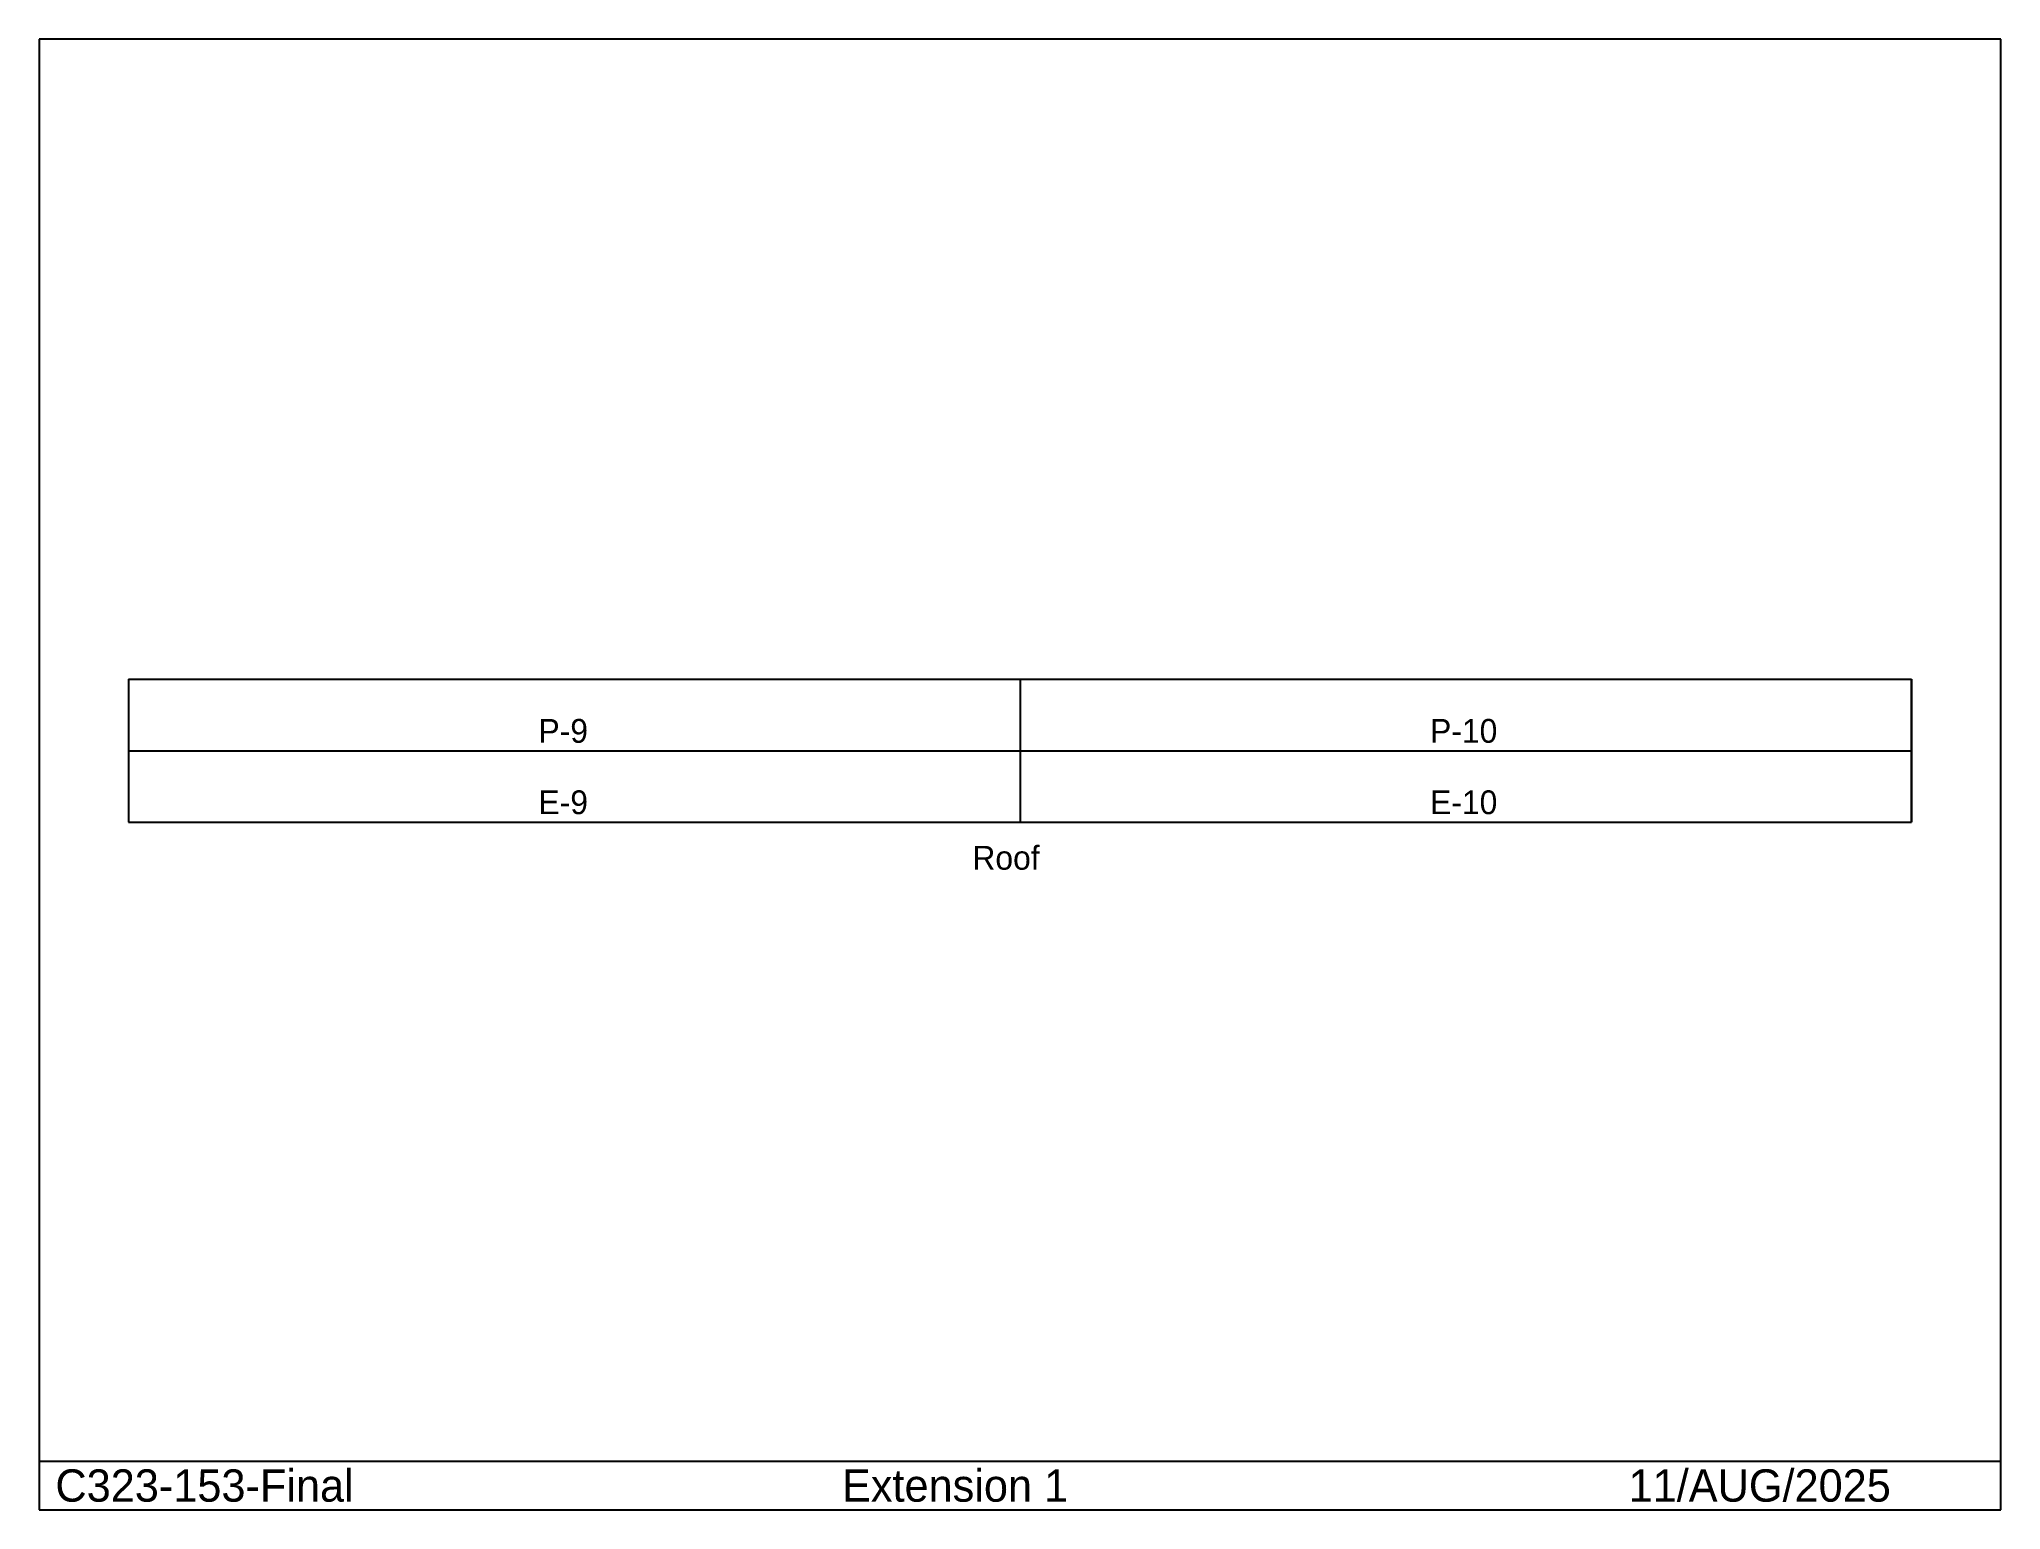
# Model space of a CAD drawing. Extents: x -1124 to 23594, y -10469 to 8069.
import ezdxf

# ---------------------------------------------------------------- set-up
doc = ezdxf.new("R2010")
doc.units = 0
doc.linetypes.add('CONTIN', pattern=[0])
doc.linetypes.add('DASHED', pattern=[0, 0, 0])
doc.layers.get('0').update_dxf_attribs({"linetype": 'CONTIN'})
for name, color, linetype in [('1', 7, 'CONTIN'), ('16', 7, 'CONTIN'), ('2', 7, 'CONTIN'), ('8', 5, 'DASHED')]:
    doc.layers.add(name, color=color, linetype=linetype)

msp = doc.modelspace()

# ---------------------------------------------------------------- linework, layer by layer
for p, q in [((23593.5, 8068.875), (-1123.5, 8068.875)), ((-1123.5, 8068.875), (-1123.5, -10468.876)), ((23593.5, -10468.876), (23593.5, 8068.875)), ((-1123.5, -9857.13), (23593.5, -9857.13)), ((-1123.5, -10468.876), (23593.5, -10468.876))]:
    msp.add_line(p, q)
at = {"layer": '1'}
for p, q in [((0, 0), (0, -1800)), ((11235, 0), (11235, -1800)), ((22470, 0), (22470, -1800))]:
    msp.add_line(p, q, dxfattribs=at)
at = {"layer": '2'}
for p, q in [((0, -900), (11235, -900)), ((11235, -900), (22470, -900)), ((0, -1800), (11235, -1800)), ((11235, -1800), (22470, -1800))]:
    msp.add_line(p, q, dxfattribs=at)
at = {"layer": '8'}
for p, q in [((0, 0), (0, -1800)), ((0, 0), (22470, 0)), ((22470, -1800), (22470, 0)), ((0, -1800), (22470, -1800))]:
    msp.add_line(p, q, dxfattribs=at)

# ---------------------------------------------------------------- texts
for s, height, p in [('Roof', 300, (10635, -2400)), ('C323-153-Final', 407.831, (-919.585, -10366.918)), ('Extension 1', 407.831, (8991.933, -10366.918)), ('11/AUG/2025', 407.831, (18903.451, -10366.918))]:
    msp.add_text(s, height=height).set_placement(p)
at = {"layer": '16'}
for s, p in [('P-9', (5167.5, -800)), ('P-10', (16402.5, -800)), ('E-9', (5167.5, -1700)), ('E-10', (16402.5, -1700))]:
    msp.add_text(s, height=300, dxfattribs=at).set_placement(p)

doc.saveas('drawing.dxf')
